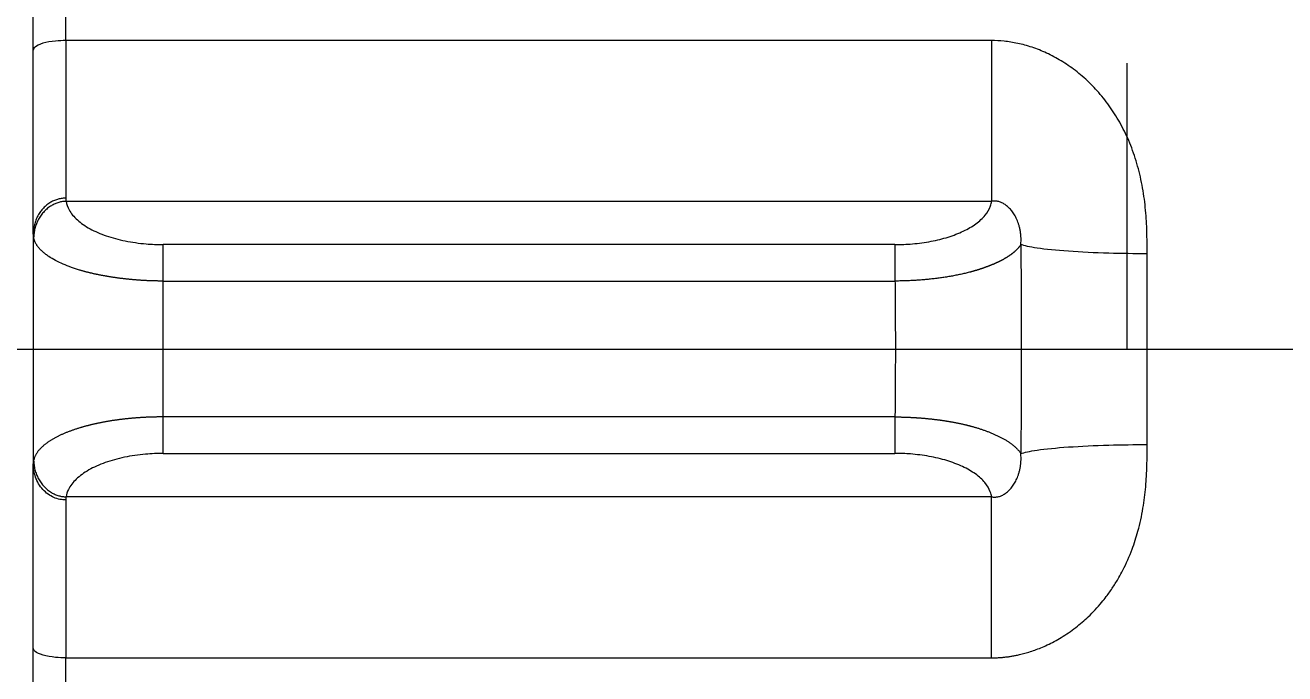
# Model space of a CAD drawing. Extents: x 6534 to 7663, y 0 to 827.
# Drawn here: x 6675 to 6696.07, y 632.05 to 642.9 of the extents above; entities that cross this region are included whole.
import ezdxf

# ---------------------------------------------------------------- set-up
doc = ezdxf.new("R2010")
doc.units = 0
doc.header["$LTSCALE"] = 30
doc.header["$MEASUREMENT"] = 0
doc.header["$PDMODE"] = 3
doc.header["$PDSIZE"] = -10
doc.linetypes.add('CENTER', pattern=[2, 1.25, -0.25, 0.25, -0.25])
doc.layers.get('0').update_dxf_attribs({"linetype": 'CONTINUOUS'})
doc.layers.get('DEFPOINTS').update_dxf_attribs({"linetype": 'CONTINUOUS'})
doc.layers.add('1', color=7, linetype='CONTINUOUS')
doc.layers.add('DEF_LAYER_ASSEM_MEMBER', color=7, linetype='CONTINUOUS')
doc.styles.add('Daelim Dimension', font='NanumGothic.ttf')
doc.dimstyles.new('DEFAULT', dxfattribs={"dimscale": 2, "dimtxt": 2, "dimasz": 2, "dimexe": 0, "dimexo": 2, "dimgap": 1, "dimtad": 1, "dimdec": 1, "dimzin": 9, "dimdsep": 46, "dimtxsty": 'Daelim Dimension', "dimcen": 0.5, "dimclrd": 252, "dimclre": 252, "dimclrt": 3, "dimadec": 1, "dimazin": 0, "dimtfac": 1, "dimtdec": 1, "dimtix": 1, "dimtmove": 0, "dimatfit": 3, "dimfxl": 1, "dimtolj": 1, "dimtzin": 1, "dimlwd": 9, "dimlwe": 9, "dimarcsym": 0})

# ---------------------------------------------------------------- blocks, each defined once
blk = doc.blocks.new('*D13')
at = {"color": 5, "lineweight": 9, "ltscale": 0.5, "transparency": 16777216}
for p, q in [((6697.131, 662.486), (6653.995, 662.486)), ((6655.995, 658.486), (6655.995, 571.476)), ((6702.431, 567.476), (6653.995, 567.476))]:
    blk.add_line(p, q, dxfattribs=at)
at = {"color": 5, "ltscale": 0.5, "transparency": 16777216}
for points in [[(6655.329, 658.486), (6656.662, 658.486), (6655.995, 662.486)], [(6655.329, 571.476), (6656.662, 571.476), (6655.995, 567.476)]]:
    blk.add_solid(points, dxfattribs=at)
at = {"layer": 'DEFPOINTS', "color": 0, "ltscale": 0.5, "transparency": 16777216}
for p in [(6701.131, 662.486), (6655.995, 567.476), (6706.431, 567.476)]:
    blk.add_point(p, dxfattribs=at)
at = {"color": 7, "ltscale": 0.5, "transparency": 16777216, "insert": (6648.552, 614.981), "char_height": 10, "attachment_point": 5, "rotation": 90, "style": 'Daelim Dimension'}
blk.add_mtext('\\A1;95', dxfattribs=at)

msp = doc.modelspace()

# ---------------------------------------------------------------- linework, layer by layer
at = {"layer": '1', "color": 7, "linetype": 'Continuous', "lineweight": 13}
for p, q in [((6691.168, 642.647), (6675.675, 642.647)), ((6675.679, 639.958), (6691.168, 639.958)), ((6689.551, 639.234), (6677.305, 639.234)), ((6693.77, 635.889), (6693.77, 639.08)), ((6677.305, 638.624), (6689.551, 638.624)), ((6677.305, 636.351), (6677.305, 638.624)), ((6689.551, 636.351), (6677.305, 636.351)), ((6677.305, 635.741), (6689.551, 635.741)), ((6691.168, 635.014), (6675.679, 635.014)), ((6675.675, 632.322), (6691.168, 632.322))]:
    msp.add_line(p, q, dxfattribs=at)
at = {"layer": '1', "color": 7, "linetype": 'Continuous', "lineweight": 18}
for p, q in [((6691.168, 642.647), (6691.168, 639.958)), ((6693.431, 642.269), (6693.431, 637.473)), ((6675.131, 639.408), (6675.131, 635.563)), ((6691.168, 632.322), (6691.168, 635.014))]:
    msp.add_line(p, q, dxfattribs=at)
at = {"layer": '1', "color": 7, "linetype": 'Continuous', "lineweight": 13}
for points, weights in [([(6675.675, 642.647), (6675.675, 652.34), (6675.675, 658.477), (6675.675, 658.469)], [1, 0.859501765558, 0.859501765558, 1]), ([(6675.675, 640.01), (6675.357, 640.01), (6675.131, 639.761), (6675.131, 639.408)], [1.17157279675, 0.942808999337, 0.942809067749, 1.17157300199]), ([(6675.679, 639.958), (6675.368, 639.949), (6675.146, 639.698), (6675.137, 639.348)], [1.16506565167, 0.944974982559, 0.944978116156, 1.16507505246]), ([(6677.305, 638.624), (6677.305, 638.907), (6677.305, 639.133), (6677.305, 639.234)], [1.04549496606, 0.957393552966, 0.997249027111, 1.16506138849]), ([(6689.551, 639.234), (6689.551, 639.133), (6689.551, 638.906), (6689.551, 638.624)], [1.14768888814, 0.989470873226, 0.958376201298, 1.05440487236]), ([(6677.305, 635.741), (6677.305, 635.842), (6677.305, 636.068), (6677.305, 636.351)], [1.16506064187, 0.997248794441, 0.957393629258, 1.04549514632]), ([(6689.551, 636.351), (6689.551, 636.069), (6689.551, 635.842), (6689.551, 635.741)], [1.05440778973, 0.958376385651, 0.989468743838, 1.14768486429]), ([(6675.137, 635.624), (6675.146, 635.274), (6675.368, 635.024), (6675.679, 635.014)], [1.16507525966, 0.944980566908, 0.944974913592, 1.16505829971]), ([(6675.675, 616.469), (6675.675, 616.477), (6675.675, 622.625), (6675.675, 632.322)], [1, 0.859501765611, 0.859501765611, 1])]:
    msp.add_rational_spline(points, weights, degree=3, dxfattribs=at)
at = {"layer": '1', "color": 7, "linetype": 'Continuous', "lineweight": 18}
for points, degree in [([(6675.131, 642.485), (6675.131, 644.112), (6675.131, 647.185), (6675.131, 649.997), (6675.131, 652.469), (6675.131, 654.536), (6675.131, 656.14), (6675.131, 657.24), (6675.131, 657.805), (6675.131, 657.813)], 2), ([(6675.131, 639.408), (6675.131, 639.618), (6675.131, 640.244), (6675.131, 641.044), (6675.131, 641.976), (6675.131, 642.485)], 2), ([(6693.77, 639.08), (6693.77, 639.183), (6693.77, 639.397), (6693.753, 639.759), (6693.709, 640.135), (6693.629, 640.507), (6693.517, 640.855), (6693.376, 641.172), (6693.208, 641.461), (6693.016, 641.722), (6692.802, 641.952), (6692.571, 642.15), (6692.332, 642.313), (6692.089, 642.442), (6691.844, 642.539), (6691.603, 642.604), (6691.373, 642.64), (6691.234, 642.647), (6691.168, 642.647)], 3), ([(6675.131, 639.408), (6675.131, 639.387), (6675.133, 639.367), (6675.137, 639.348)], 3), ([(6675.131, 632.483), (6675.131, 632.991), (6675.131, 633.924), (6675.131, 634.725), (6675.131, 635.352), (6675.131, 635.563)], 2), ([(6675.131, 617.126), (6675.131, 617.118), (6675.131, 617.662), (6675.131, 618.751), (6675.131, 620.353), (6675.131, 622.426), (6675.131, 624.912), (6675.131, 627.743), (6675.131, 630.842), (6675.131, 632.483)], 2)]:
    msp.add_open_spline(points, degree=degree, dxfattribs=at)
at = {"layer": '1', "color": 7, "linetype": 'Continuous', "lineweight": 13}
for points, knots in [([(6675.675, 642.647), (6675.62, 642.647), (6675.484, 642.641), (6675.279, 642.605), (6675.152, 642.543), (6675.131, 642.502), (6675.131, 642.485)], [0, 0, 0, 0, 0.215664, 0.495437, 0.77521, 1, 1, 1, 1]), ([(6675.679, 639.958), (6675.687, 639.91), (6675.725, 639.802), (6675.854, 639.644), (6676.067, 639.496), (6676.342, 639.376), (6676.663, 639.29), (6676.991, 639.243), (6677.209, 639.234), (6677.305, 639.234)], [0, 0, 0, 0, 0.128875, 0.286698, 0.441451, 0.592421, 0.739904, 0.884651, 1, 1, 1, 1]), ([(6689.551, 639.234), (6689.649, 639.234), (6689.856, 639.243), (6690.159, 639.285), (6690.449, 639.357), (6690.704, 639.456), (6690.915, 639.58), (6691.07, 639.723), (6691.145, 639.852), (6691.164, 639.932), (6691.168, 639.958)], [0, 0, 0, 0, 0.117191, 0.247539, 0.376387, 0.511388, 0.648695, 0.78833, 0.93074, 1, 1, 1, 1]), ([(6677.305, 638.624), (6677.298, 638.624), (6677.284, 638.624), (6677.263, 638.624), (6677.242, 638.624), (6677.221, 638.625), (6677.199, 638.625), (6677.178, 638.626), (6677.156, 638.626), (6677.135, 638.627), (6677.113, 638.627), (6677.091, 638.628), (6677.07, 638.629), (6677.048, 638.63), (6677.026, 638.631), (6677.004, 638.632), (6676.982, 638.633), (6676.96, 638.635), (6676.938, 638.636), (6676.916, 638.637), (6676.894, 638.639), (6676.872, 638.641), (6676.85, 638.642), (6676.828, 638.644), (6676.806, 638.646), (6676.784, 638.648), (6676.762, 638.65), (6676.74, 638.652), (6676.718, 638.654), (6676.696, 638.657), (6676.674, 638.659), (6676.652, 638.661), (6676.63, 638.664), (6676.608, 638.667), (6676.586, 638.669), (6676.565, 638.672), (6676.543, 638.675), (6676.521, 638.678), (6676.499, 638.681), (6676.477, 638.684), (6676.456, 638.688), (6676.434, 638.691), (6676.413, 638.694), (6676.391, 638.698), (6676.37, 638.701), (6676.349, 638.705), (6676.327, 638.709), (6676.306, 638.713), (6676.285, 638.717), (6676.264, 638.721), (6676.243, 638.725), (6676.222, 638.729), (6676.202, 638.733), (6676.181, 638.737), (6676.161, 638.742), (6676.14, 638.746), (6676.12, 638.751), (6676.1, 638.756), (6676.08, 638.76), (6676.06, 638.765), (6676.04, 638.77), (6676.021, 638.775), (6676.002, 638.78), (6675.982, 638.786), (6675.963, 638.791), (6675.944, 638.796), (6675.925, 638.802), (6675.864, 638.82), (6675.762, 638.854), (6675.627, 638.908), (6675.499, 638.969), (6675.419, 639.016), (6675.376, 639.046), (6675.363, 639.055), (6675.35, 639.065), (6675.337, 639.074), (6675.323, 639.085), (6675.31, 639.095), (6675.297, 639.106), (6675.284, 639.117), (6675.272, 639.129), (6675.259, 639.141), (6675.247, 639.154), (6675.235, 639.166), (6675.224, 639.18), (6675.213, 639.193), (6675.202, 639.207), (6675.192, 639.221), (6675.183, 639.236), (6675.174, 639.251), (6675.166, 639.266), (6675.158, 639.282), (6675.152, 639.298), (6675.146, 639.314), (6675.141, 639.331), (6675.139, 639.343), (6675.137, 639.348)], [0, 0, 0, 0, 0.005744, 0.011512, 0.017302, 0.023115, 0.028951, 0.03481, 0.040691, 0.046595, 0.052522, 0.058472, 0.064444, 0.070439, 0.076457, 0.082498, 0.088561, 0.094648, 0.100758, 0.106891, 0.113047, 0.119227, 0.125431, 0.131658, 0.13791, 0.144186, 0.150486, 0.156811, 0.163162, 0.169537, 0.175939, 0.182366, 0.18882, 0.1953, 0.201808, 0.208343, 0.214906, 0.221497, 0.228117, 0.234765, 0.241441, 0.248144, 0.254876, 0.261634, 0.268419, 0.275231, 0.28207, 0.288935, 0.295825, 0.302741, 0.309682, 0.316649, 0.32364, 0.330655, 0.337695, 0.344758, 0.351845, 0.358955, 0.366088, 0.373243, 0.380421, 0.387622, 0.394844, 0.402087, 0.409352, 0.416638, 0.423945, 0.431273, 0.488847, 0.551821, 0.620128, 0.693467, 0.702507, 0.711895, 0.721631, 0.731711, 0.742133, 0.752896, 0.763995, 0.775427, 0.787188, 0.799274, 0.811682, 0.824408, 0.83745, 0.850801, 0.864458, 0.878414, 0.892665, 0.907203, 0.922021, 0.937111, 0.952464, 0.968071, 0.98392, 1, 1, 1, 1]), ([(6693.77, 639.08), (6693.564, 639.08), (6693.109, 639.086), (6692.429, 639.118), (6691.899, 639.172), (6691.711, 639.214), (6691.657, 639.235)], [0, 0, 0, 0, 0.239269, 0.497828, 0.756388, 1, 1, 1, 1]), ([(6691.657, 639.235), (6691.657, 639.2), (6691.658, 639.13), (6691.659, 639.026), (6691.659, 638.922), (6691.66, 638.818), (6691.66, 638.714), (6691.661, 638.61), (6691.661, 638.506), (6691.662, 638.402), (6691.662, 638.298), (6691.663, 638.194), (6691.663, 638.089), (6691.663, 637.985), (6691.663, 637.881), (6691.664, 637.777), (6691.664, 637.673), (6691.664, 637.569), (6691.664, 637.5), (6691.664, 637.465)], [0, 0, 0, 0, 0.058874, 0.117737, 0.17659, 0.235434, 0.294271, 0.3531, 0.411923, 0.47074, 0.529553, 0.588362, 0.647169, 0.705974, 0.764777, 0.823581, 0.882385, 0.941191, 1, 1, 1, 1]), ([(6689.551, 638.624), (6689.552, 638.575), (6689.556, 638.135), (6689.559, 637.378), (6689.554, 636.669), (6689.551, 636.351)], [0, 0, 0, 0, 0.064948, 0.58058, 1, 1, 1, 1]), ([(6691.664, 637.465), (6691.664, 637.429), (6691.664, 637.357), (6691.664, 637.249), (6691.663, 637.141), (6691.663, 637.033), (6691.663, 636.925), (6691.663, 636.817), (6691.662, 636.709), (6691.662, 636.601), (6691.662, 636.494), (6691.661, 636.386), (6691.661, 636.278), (6691.66, 636.17), (6691.659, 636.062), (6691.659, 635.954), (6691.658, 635.846), (6691.657, 635.774), (6691.657, 635.738)], [0, 0, 0, 0, 0.062483, 0.124963, 0.187442, 0.249921, 0.3124, 0.374881, 0.437365, 0.499852, 0.562343, 0.624841, 0.687345, 0.749856, 0.812377, 0.874907, 0.937448, 1, 1, 1, 1]), ([(6677.305, 636.351), (6677.298, 636.351), (6677.284, 636.351), (6677.262, 636.351), (6677.24, 636.351), (6677.219, 636.351), (6677.197, 636.35), (6677.175, 636.35), (6677.153, 636.349), (6677.132, 636.349), (6677.11, 636.348), (6677.088, 636.347), (6677.066, 636.346), (6677.044, 636.346), (6677.022, 636.345), (6677, 636.344), (6676.978, 636.342), (6676.956, 636.341), (6676.934, 636.34), (6676.912, 636.338), (6676.89, 636.337), (6676.868, 636.335), (6676.845, 636.334), (6676.823, 636.332), (6676.801, 636.33), (6676.779, 636.328), (6676.757, 636.326), (6676.735, 636.324), (6676.713, 636.322), (6676.692, 636.319), (6676.67, 636.317), (6676.648, 636.315), (6676.626, 636.312), (6676.604, 636.309), (6676.582, 636.307), (6676.561, 636.304), (6676.539, 636.301), (6676.517, 636.298), (6676.496, 636.295), (6676.474, 636.292), (6676.453, 636.289), (6676.431, 636.285), (6676.41, 636.282), (6676.389, 636.278), (6676.368, 636.275), (6676.347, 636.271), (6676.326, 636.267), (6676.305, 636.263), (6676.284, 636.259), (6676.263, 636.255), (6676.242, 636.251), (6676.222, 636.247), (6676.201, 636.243), (6676.181, 636.238), (6676.161, 636.234), (6676.14, 636.229), (6676.12, 636.225), (6676.1, 636.22), (6676.081, 636.215), (6676.061, 636.21), (6676.041, 636.205), (6676.022, 636.2), (6676.002, 636.195), (6675.983, 636.189), (6675.964, 636.184), (6675.945, 636.179), (6675.926, 636.173), (6675.906, 636.167), (6675.883, 636.16), (6675.859, 636.152), (6675.835, 636.145), (6675.811, 636.137), (6675.787, 636.128), (6675.764, 636.12), (6675.74, 636.111), (6675.717, 636.102), (6675.694, 636.093), (6675.671, 636.084), (6675.649, 636.075), (6675.626, 636.065), (6675.604, 636.055), (6675.582, 636.045), (6675.561, 636.035), (6675.54, 636.025), (6675.519, 636.014), (6675.498, 636.003), (6675.478, 635.992), (6675.459, 635.981), (6675.439, 635.969), (6675.42, 635.958), (6675.402, 635.946), (6675.384, 635.934), (6675.366, 635.921), (6675.349, 635.909), (6675.333, 635.896), (6675.317, 635.884), (6675.301, 635.871), (6675.286, 635.857), (6675.272, 635.844), (6675.258, 635.83), (6675.245, 635.817), (6675.232, 635.803), (6675.22, 635.789), (6675.209, 635.775), (6675.199, 635.76), (6675.189, 635.746), (6675.18, 635.731), (6675.171, 635.716), (6675.164, 635.701), (6675.157, 635.686), (6675.151, 635.67), (6675.145, 635.655), (6675.141, 635.639), (6675.138, 635.629), (6675.137, 635.624)], [0, 0, 0, 0, 0.005874, 0.011763, 0.017667, 0.023587, 0.029522, 0.035473, 0.041441, 0.047424, 0.053424, 0.05944, 0.065474, 0.071524, 0.077591, 0.083676, 0.089779, 0.095899, 0.102037, 0.108193, 0.114368, 0.120562, 0.126774, 0.133006, 0.139258, 0.145531, 0.151823, 0.158137, 0.164472, 0.170828, 0.177206, 0.183606, 0.190028, 0.196473, 0.202941, 0.209433, 0.215947, 0.222486, 0.229048, 0.235635, 0.242246, 0.248882, 0.255542, 0.262229, 0.26894, 0.275678, 0.282441, 0.289231, 0.296048, 0.302891, 0.309761, 0.316658, 0.323583, 0.330535, 0.337514, 0.344522, 0.351557, 0.35862, 0.365711, 0.372831, 0.379979, 0.387154, 0.394359, 0.401592, 0.408853, 0.416143, 0.423462, 0.430811, 0.440527, 0.450357, 0.460302, 0.470363, 0.48054, 0.490834, 0.501246, 0.511775, 0.522422, 0.533187, 0.544071, 0.555074, 0.566196, 0.577438, 0.5888, 0.600282, 0.611885, 0.623609, 0.635453, 0.647419, 0.659505, 0.671713, 0.68404, 0.696488, 0.709056, 0.721743, 0.73455, 0.747475, 0.76052, 0.773684, 0.786967, 0.800368, 0.813887, 0.827524, 0.841277, 0.855147, 0.869133, 0.883234, 0.897448, 0.911774, 0.926212, 0.940759, 0.955413, 0.970172, 0.985035, 1, 1, 1, 1]), ([(6689.551, 636.351), (6689.557, 636.351), (6689.57, 636.351), (6689.59, 636.351), (6689.609, 636.351), (6689.628, 636.351), (6689.648, 636.35), (6689.667, 636.35), (6689.687, 636.349), (6689.706, 636.349), (6689.726, 636.348), (6689.746, 636.347), (6689.765, 636.347), (6689.785, 636.346), (6689.805, 636.345), (6689.825, 636.344), (6689.844, 636.343), (6689.864, 636.342), (6689.884, 636.341), (6689.904, 636.339), (6689.923, 636.338), (6689.943, 636.337), (6689.963, 636.335), (6689.983, 636.334), (6690.003, 636.332), (6690.023, 636.33), (6690.043, 636.329), (6690.062, 636.327), (6690.082, 636.325), (6690.102, 636.323), (6690.122, 636.321), (6690.141, 636.319), (6690.161, 636.317), (6690.181, 636.315), (6690.201, 636.312), (6690.22, 636.31), (6690.24, 636.308), (6690.26, 636.305), (6690.279, 636.303), (6690.299, 636.3), (6690.318, 636.297), (6690.337, 636.295), (6690.357, 636.292), (6690.376, 636.289), (6690.395, 636.286), (6690.415, 636.283), (6690.434, 636.28), (6690.453, 636.277), (6690.472, 636.273), (6690.491, 636.27), (6690.509, 636.267), (6690.528, 636.263), (6690.547, 636.26), (6690.566, 636.256), (6690.584, 636.253), (6690.602, 636.249), (6690.621, 636.245), (6690.639, 636.241), (6690.657, 636.237), (6690.675, 636.233), (6690.693, 636.229), (6690.711, 636.225), (6690.729, 636.221), (6690.746, 636.217), (6690.764, 636.212), (6690.781, 636.208), (6690.799, 636.204), (6690.818, 636.198), (6690.84, 636.193), (6690.863, 636.186), (6690.887, 636.179), (6690.911, 636.172), (6690.935, 636.164), (6690.96, 636.157), (6690.984, 636.149), (6691.009, 636.141), (6691.033, 636.132), (6691.058, 636.123), (6691.083, 636.114), (6691.107, 636.105), (6691.132, 636.095), (6691.156, 636.085), (6691.181, 636.075), (6691.205, 636.065), (6691.229, 636.054), (6691.253, 636.043), (6691.277, 636.032), (6691.3, 636.021), (6691.323, 636.009), (6691.346, 635.997), (6691.368, 635.985), (6691.39, 635.972), (6691.411, 635.96), (6691.432, 635.947), (6691.453, 635.933), (6691.473, 635.92), (6691.492, 635.906), (6691.511, 635.892), (6691.529, 635.878), (6691.546, 635.863), (6691.563, 635.848), (6691.579, 635.833), (6691.594, 635.818), (6691.608, 635.803), (6691.622, 635.787), (6691.634, 635.771), (6691.646, 635.754), (6691.653, 635.743), (6691.657, 635.738)], [0, 0, 0, 0, 0.005972, 0.011961, 0.017966, 0.023988, 0.030027, 0.036083, 0.042155, 0.048246, 0.054353, 0.060478, 0.06662, 0.07278, 0.078958, 0.085153, 0.091367, 0.097598, 0.103848, 0.110116, 0.116402, 0.122707, 0.12903, 0.135372, 0.141732, 0.148112, 0.15451, 0.160927, 0.167363, 0.173817, 0.180291, 0.186784, 0.193297, 0.199828, 0.206378, 0.212948, 0.219537, 0.226145, 0.232772, 0.239419, 0.246085, 0.25277, 0.259474, 0.266198, 0.272941, 0.279702, 0.286483, 0.293283, 0.300101, 0.306939, 0.313795, 0.32067, 0.327564, 0.334476, 0.341406, 0.348355, 0.355322, 0.362307, 0.36931, 0.37633, 0.383368, 0.390423, 0.397496, 0.404586, 0.411692, 0.418815, 0.425955, 0.433111, 0.443002, 0.453122, 0.46347, 0.474048, 0.484857, 0.495897, 0.507168, 0.518672, 0.530407, 0.542374, 0.554574, 0.567005, 0.579667, 0.592559, 0.60568, 0.61903, 0.632606, 0.646408, 0.660432, 0.674677, 0.689141, 0.70382, 0.718712, 0.733813, 0.74912, 0.764628, 0.780334, 0.796233, 0.812319, 0.828589, 0.845036, 0.861654, 0.878439, 0.895382, 0.912478, 0.92972, 0.947101, 0.964613, 0.982248, 1, 1, 1, 1]), ([(6677.305, 635.741), (6677.206, 635.741), (6676.983, 635.731), (6676.649, 635.682), (6676.324, 635.592), (6676.047, 635.467), (6675.836, 635.313), (6675.718, 635.158), (6675.686, 635.056), (6675.679, 635.014)], [0, 0, 0, 0, 0.118223, 0.265931, 0.416526, 0.570785, 0.728957, 0.890174, 1, 1, 1, 1]), ([(6691.168, 635.014), (6691.164, 635.042), (6691.143, 635.124), (6691.065, 635.256), (6690.907, 635.399), (6690.691, 635.524), (6690.426, 635.625), (6690.13, 635.696), (6689.833, 635.734), (6689.638, 635.741), (6689.551, 635.741)], [0, 0, 0, 0, 0.074984, 0.216031, 0.357747, 0.496673, 0.633295, 0.767439, 0.895388, 1, 1, 1, 1]), ([(6691.168, 632.322), (6691.176, 632.322), (6691.192, 632.322), (6691.217, 632.322), (6691.243, 632.323), (6691.269, 632.324), (6691.295, 632.326), (6691.322, 632.327), (6691.35, 632.33), (6691.377, 632.332), (6691.406, 632.336), (6691.435, 632.339), (6691.464, 632.343), (6691.493, 632.348), (6691.523, 632.353), (6691.554, 632.359), (6691.585, 632.365), (6691.634, 632.376), (6691.704, 632.393), (6691.796, 632.419), (6691.893, 632.451), (6691.995, 632.49), (6692.145, 632.556), (6692.344, 632.663), (6692.574, 632.821), (6692.802, 633.017), (6692.968, 633.195), (6693.102, 633.364), (6693.199, 633.502), (6693.291, 633.65), (6693.404, 633.858), (6693.517, 634.116), (6693.629, 634.463), (6693.705, 634.813), (6693.74, 635.098), (6693.755, 635.295), (6693.762, 635.418), (6693.766, 635.531), (6693.769, 635.626), (6693.77, 635.696), (6693.77, 635.756), (6693.771, 635.808), (6693.77, 635.852), (6693.77, 635.878), (6693.77, 635.889)], [0, 0, 0, 0, 0.004929, 0.009959, 0.015089, 0.020319, 0.025649, 0.031079, 0.03661, 0.042241, 0.047972, 0.053801, 0.059731, 0.065761, 0.071891, 0.078121, 0.08445, 0.090879, 0.10876, 0.128001, 0.148611, 0.170595, 0.193966, 0.247721, 0.307336, 0.363631, 0.430314, 0.45593, 0.495057, 0.533276, 0.562324, 0.639844, 0.704536, 0.783982, 0.857337, 0.879113, 0.903931, 0.931798, 0.947571, 0.961587, 0.973839, 0.984326, 0.993046, 1, 1, 1, 1]), ([(6691.657, 635.738), (6691.711, 635.758), (6691.899, 635.8), (6692.429, 635.852), (6693.109, 635.883), (6693.564, 635.889), (6693.77, 635.889)], [0, 0, 0, 0, 0.243611, 0.502171, 0.760731, 1, 1, 1, 1]), ([(6675.675, 634.962), (6675.643, 634.962), (6675.61, 634.965), (6675.542, 634.979), (6675.508, 634.99), (6675.408, 635.034), (6675.344, 635.08), (6675.238, 635.197), (6675.196, 635.268), (6675.156, 635.379), (6675.147, 635.417), (6675.134, 635.491), (6675.131, 635.528), (6675.131, 635.563)], [0, 0, 0, 0, 0.125, 0.125, 0.25, 0.25, 0.5, 0.5, 0.75, 0.75, 0.875, 0.875, 1, 1, 1, 1]), ([(6675.675, 632.322), (6675.62, 632.322), (6675.486, 632.327), (6675.281, 632.363), (6675.152, 632.424), (6675.131, 632.465), (6675.131, 632.483)], [0, 0, 0, 0, 0.213355, 0.493325, 0.773295, 1, 1, 1, 1])]:
    msp.add_open_spline(points, degree=3, knots=knots, dxfattribs=at)
for points in [[(6675.675, 642.647), (6675.675, 642.502), (6675.675, 642.217), (6675.675, 641.808), (6675.675, 641.422), (6675.675, 641.064), (6675.675, 640.739), (6675.675, 640.451), (6675.675, 640.205), (6675.675, 640.07), (6675.675, 640.01)], [(6675.675, 634.962), (6675.675, 634.902), (6675.675, 634.767), (6675.675, 634.519), (6675.675, 634.231), (6675.675, 633.906), (6675.675, 633.548), (6675.675, 633.161), (6675.675, 632.752), (6675.675, 632.466), (6675.675, 632.322)]]:
    msp.add_open_spline(points, degree=3, dxfattribs=at)
at = {"layer": '1', "color": 7, "linetype": 'Continuous', "lineweight": 18}
for points, knots in [([(6675.675, 640.01), (6675.675, 640.003), (6675.675, 639.986), (6675.677, 639.969), (6675.679, 639.958)], [0, 0, 0, 0, 0.362334, 1, 1, 1, 1]), ([(6691.657, 639.235), (6691.657, 639.239), (6691.659, 639.258), (6691.661, 639.294), (6691.661, 639.344), (6691.658, 639.398), (6691.65, 639.455), (6691.639, 639.511), (6691.625, 639.563), (6691.609, 639.611), (6691.591, 639.655), (6691.571, 639.695), (6691.551, 639.731), (6691.529, 639.765), (6691.506, 639.797), (6691.482, 639.825), (6691.458, 639.851), (6691.432, 639.874), (6691.407, 639.895), (6691.381, 639.913), (6691.354, 639.928), (6691.328, 639.94), (6691.301, 639.95), (6691.275, 639.956), (6691.25, 639.961), (6691.226, 639.962), (6691.203, 639.962), (6691.184, 639.96), (6691.172, 639.959), (6691.168, 639.958)], [0, 0, 0, 0, 0.008745, 0.038935, 0.073645, 0.113231, 0.156402, 0.201458, 0.245859, 0.287726, 0.328661, 0.368856, 0.408715, 0.448365, 0.487905, 0.52741, 0.566938, 0.606539, 0.64621, 0.685926, 0.725574, 0.765085, 0.804468, 0.843264, 0.880695, 0.916173, 0.949587, 0.980967, 1, 1, 1, 1]), ([(6691.657, 639.235), (6691.655, 639.232), (6691.652, 639.227), (6691.647, 639.219), (6691.641, 639.211), (6691.636, 639.204), (6691.63, 639.196), (6691.624, 639.188), (6691.617, 639.181), (6691.611, 639.173), (6691.604, 639.166), (6691.597, 639.159), (6691.59, 639.151), (6691.583, 639.144), (6691.576, 639.137), (6691.568, 639.13), (6691.561, 639.123), (6691.553, 639.116), (6691.545, 639.109), (6691.537, 639.102), (6691.528, 639.095), (6691.52, 639.088), (6691.511, 639.081), (6691.502, 639.075), (6691.493, 639.068), (6691.484, 639.062), (6691.475, 639.055), (6691.466, 639.049), (6691.456, 639.042), (6691.446, 639.036), (6691.437, 639.03), (6691.427, 639.023), (6691.417, 639.017), (6691.407, 639.011), (6691.396, 639.005), (6691.386, 638.999), (6691.376, 638.993), (6691.365, 638.987), (6691.354, 638.981), (6691.344, 638.976), (6691.333, 638.97), (6691.322, 638.964), (6691.311, 638.959), (6691.3, 638.953), (6691.289, 638.948), (6691.278, 638.942), (6691.266, 638.937), (6691.255, 638.932), (6691.244, 638.926), (6691.232, 638.921), (6691.221, 638.916), (6691.209, 638.911), (6691.197, 638.906), (6691.186, 638.901), (6691.174, 638.896), (6691.162, 638.891), (6691.151, 638.886), (6691.139, 638.882), (6691.127, 638.877), (6691.115, 638.873), (6691.103, 638.868), (6691.091, 638.864), (6691.079, 638.859), (6691.067, 638.855), (6691.056, 638.85), (6691.044, 638.846), (6691.032, 638.842), (6691.02, 638.838), (6691.008, 638.834), (6690.996, 638.83), (6690.984, 638.826), (6690.972, 638.822), (6690.96, 638.818), (6690.948, 638.814), (6690.936, 638.811), (6690.925, 638.807), (6690.913, 638.803), (6690.901, 638.8), (6690.889, 638.796), (6690.878, 638.793), (6690.866, 638.79), (6690.854, 638.786), (6690.843, 638.783), (6690.831, 638.78), (6690.82, 638.777), (6690.808, 638.774), (6690.788, 638.769), (6690.76, 638.762), (6690.723, 638.753), (6690.686, 638.744), (6690.648, 638.735), (6690.609, 638.727), (6690.57, 638.72), (6690.531, 638.712), (6690.492, 638.705), (6690.452, 638.698), (6690.412, 638.691), (6690.371, 638.685), (6690.331, 638.679), (6690.29, 638.674), (6690.249, 638.668), (6690.208, 638.663), (6690.167, 638.659), (6690.125, 638.654), (6690.084, 638.65), (6690.043, 638.646), (6690.001, 638.643), (6689.96, 638.639), (6689.918, 638.637), (6689.877, 638.634), (6689.836, 638.632), (6689.795, 638.63), (6689.754, 638.628), (6689.713, 638.627), (6689.672, 638.626), (6689.631, 638.625), (6689.591, 638.624), (6689.564, 638.624), (6689.551, 638.624)], [0, 0, 0, 0, 0.008424, 0.016825, 0.025201, 0.033552, 0.041877, 0.050175, 0.058445, 0.066687, 0.074899, 0.083081, 0.091233, 0.099353, 0.107441, 0.115496, 0.123518, 0.131505, 0.139457, 0.147373, 0.155253, 0.163096, 0.170902, 0.178669, 0.186397, 0.194087, 0.201736, 0.209345, 0.216912, 0.224439, 0.231923, 0.239365, 0.246763, 0.254119, 0.26143, 0.268697, 0.27592, 0.283097, 0.290229, 0.297314, 0.304354, 0.311347, 0.318293, 0.325192, 0.332044, 0.338847, 0.345603, 0.35231, 0.358969, 0.365579, 0.37214, 0.378652, 0.385114, 0.391527, 0.39789, 0.404203, 0.410467, 0.41668, 0.422843, 0.428955, 0.435017, 0.441029, 0.44699, 0.4529, 0.458759, 0.464568, 0.470326, 0.476033, 0.48169, 0.487295, 0.49285, 0.498353, 0.503806, 0.509209, 0.51456, 0.519861, 0.525111, 0.53031, 0.535459, 0.540557, 0.545605, 0.550603, 0.55555, 0.560448, 0.565295, 0.570092, 0.574839, 0.589877, 0.604833, 0.619705, 0.634492, 0.649193, 0.663806, 0.678329, 0.692764, 0.707108, 0.721361, 0.735522, 0.749592, 0.76357, 0.777456, 0.791251, 0.804954, 0.818567, 0.832088, 0.84552, 0.858862, 0.872116, 0.885282, 0.898361, 0.911355, 0.924264, 0.937089, 0.949831, 0.962492, 0.975073, 0.987576, 1, 1, 1, 1]), ([(6675.131, 635.563), (6675.131, 635.566), (6675.132, 635.572), (6675.132, 635.581), (6675.133, 635.59), (6675.133, 635.599), (6675.134, 635.607), (6675.136, 635.615), (6675.137, 635.621), (6675.137, 635.624)], [0, 0, 0, 0, 0.145761, 0.290604, 0.434496, 0.57741, 0.719317, 0.860189, 1, 1, 1, 1]), ([(6691.168, 635.014), (6691.172, 635.013), (6691.184, 635.012), (6691.203, 635.01), (6691.226, 635.01), (6691.25, 635.012), (6691.275, 635.016), (6691.301, 635.022), (6691.328, 635.032), (6691.354, 635.044), (6691.381, 635.06), (6691.407, 635.077), (6691.432, 635.098), (6691.458, 635.121), (6691.482, 635.147), (6691.506, 635.176), (6691.529, 635.207), (6691.551, 635.241), (6691.571, 635.278), (6691.591, 635.318), (6691.609, 635.361), (6691.625, 635.409), (6691.639, 635.462), (6691.65, 635.518), (6691.658, 635.574), (6691.661, 635.629), (6691.661, 635.678), (6691.659, 635.714), (6691.657, 635.734), (6691.657, 635.738)], [0, 0, 0, 0, 0.019041, 0.050426, 0.083844, 0.119328, 0.156765, 0.195567, 0.234955, 0.274472, 0.314125, 0.353845, 0.393521, 0.433127, 0.472659, 0.512169, 0.551713, 0.591369, 0.631234, 0.671433, 0.712374, 0.754229, 0.798602, 0.843705, 0.886896, 0.92647, 0.961153, 0.99132, 1, 1, 1, 1]), ([(6675.679, 635.014), (6675.677, 635.003), (6675.675, 634.986), (6675.675, 634.969), (6675.675, 634.962)], [0, 0, 0, 0, 0.637666, 1, 1, 1, 1])]:
    msp.add_open_spline(points, degree=3, knots=knots, dxfattribs=at)
at = {"layer": 'DEF_LAYER_ASSEM_MEMBER', "color": 1, "linetype": 'CENTER', "lineweight": 5}
msp.add_line((6670.002, 637.486), (7000.805, 637.486), dxfattribs=at)

# ---------------------------------------------------------------- dimensions: what is measured, and where the dimension line sits
at = {"color": 5, "ltscale": 0.5}
dim = msp.add_linear_dim(base=(6655.995, 567.476), p1=(6701.131, 662.486), p2=(6706.431, 567.476), angle=90, dimstyle='DEFAULT', override={"dimtxt": 5, "dimexe": 1, "dimdec": 0, "dimclrd": 5, "dimclre": 5, "dimclrt": 7}, dxfattribs=at)
dim.commit()
dim.dimension.update_dxf_attribs({"geometry": '*D13', "text_midpoint": (6648.552, 614.981)})

doc.saveas('drawing.dxf')
